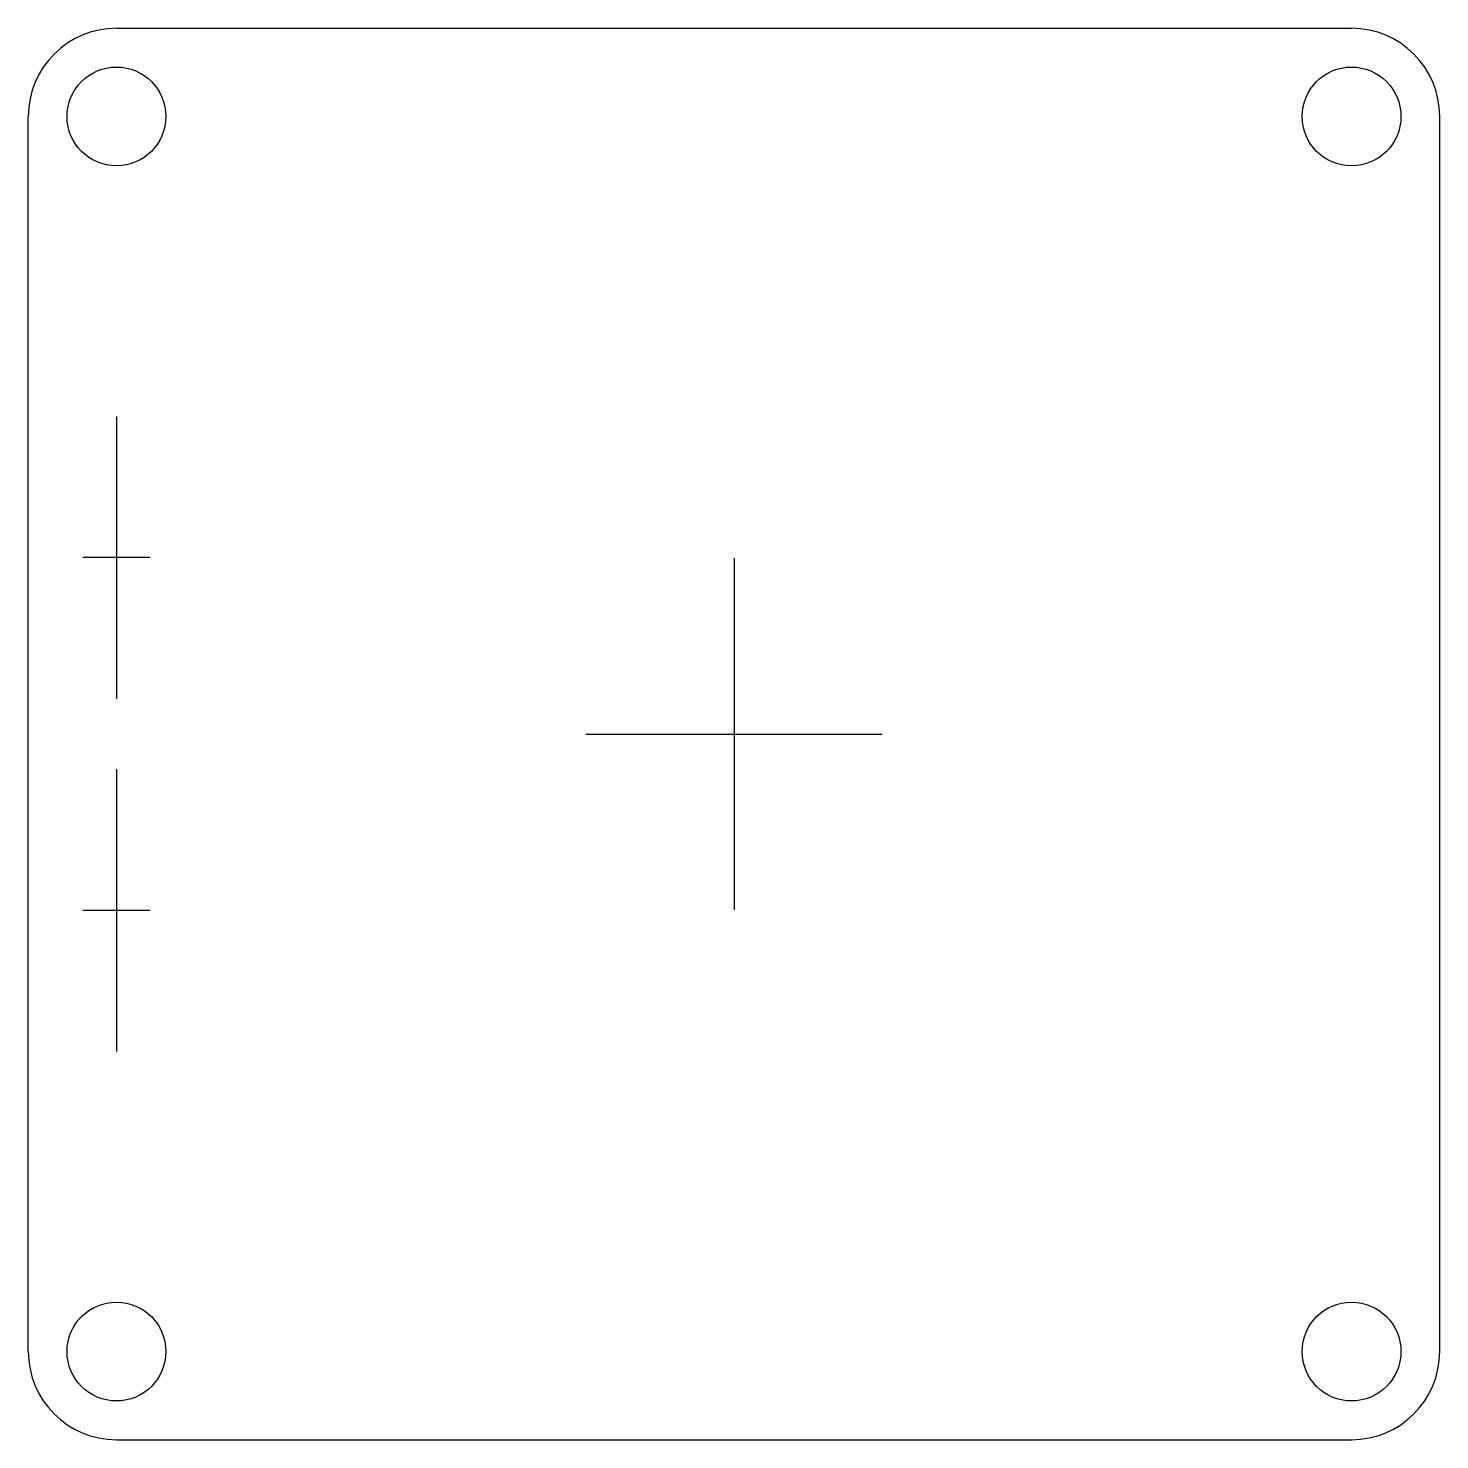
# Model space of a CAD drawing. Header units: inches. Extents: x 0 to 2, y 0 to 2.
import ezdxf

# ---------------------------------------------------------------- set-up
doc = ezdxf.new("R2010")
doc.units = ezdxf.units.IN
doc.header["$MEASUREMENT"] = 0
doc.header["$PDSIZE"] = -1

msp = doc.modelspace()

# ---------------------------------------------------------------- linework, layer by layer
at = {"color": 7, "linetype": 'Continuous'}
for p, q in [((0.125, 2), (1.875, 2)), ((0, 0.125), (0, 1.875)), ((2, 0.125), (2, 1.875)), ((0.125, 1.45), (0.125, 1.05)), ((0.1725, 1.25), (0.0775, 1.25)), ((1, 1.2492), (1, 0.7508)), ((0.79, 1), (1.21, 1)), ((0.125, 0.95), (0.125, 0.55)), ((0.1725, 0.75), (0.0775, 0.75)), ((0.125, 0), (1.875, 0))]:
    msp.add_line(p, q, dxfattribs=at)
for centre in [(0.125, 1.875), (1.875, 1.875), (0.125, 0.125), (1.875, 0.125)]:
    msp.add_circle(centre, 0.07, dxfattribs=at)
for centre, start, end in [((0.125, 1.875), 90, 180), ((1.875, 1.875), 0, 90), ((0.125, 0.125), 180, 270), ((1.875, 0.125), 270, 0)]:
    msp.add_arc(centre, 0.125, start, end, dxfattribs=at)
for p in [(0.125, 1.25), (1, 1), (0.125, 0.75)]:
    msp.add_point(p, dxfattribs=at)

doc.saveas('drawing.dxf')
